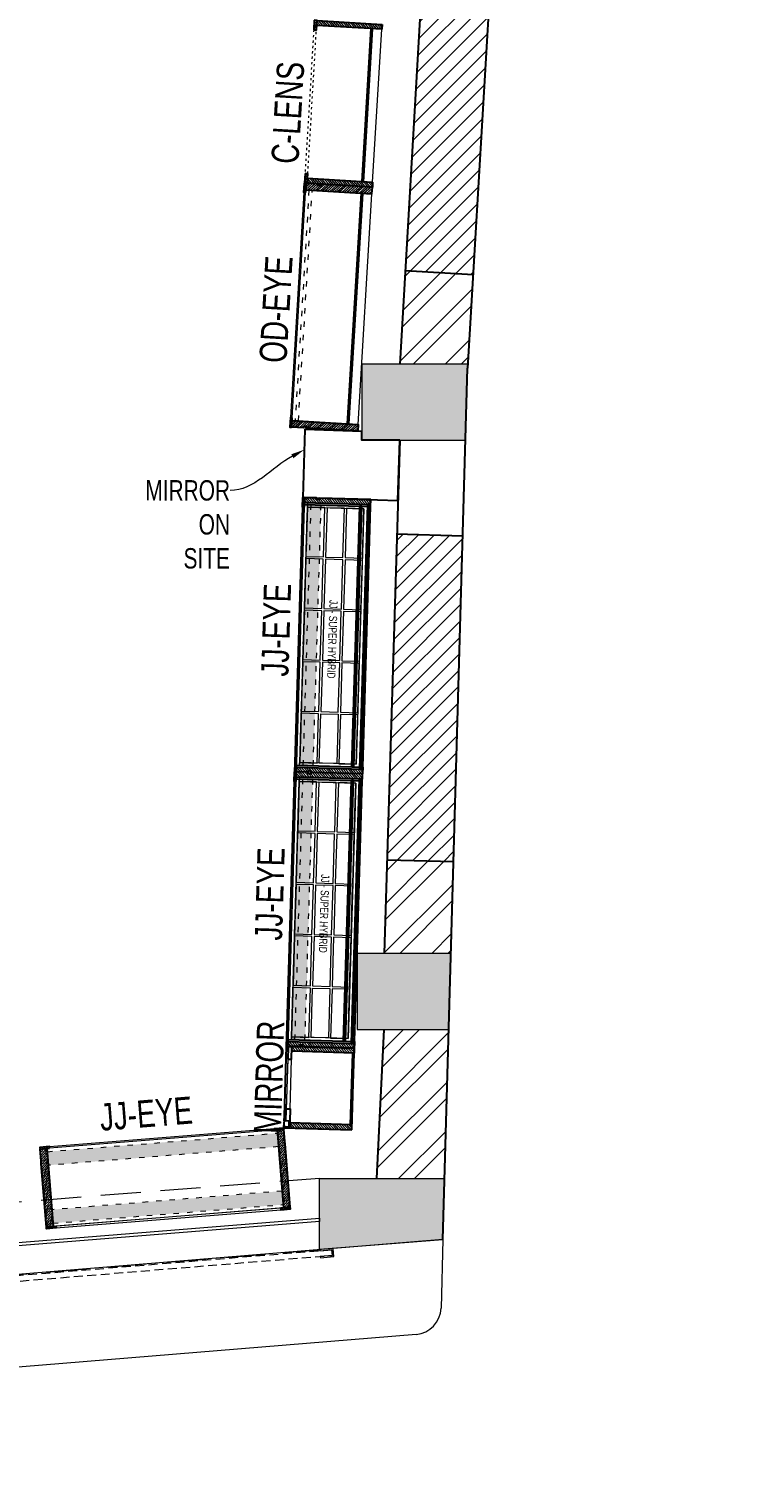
# Model space of a CAD drawing. Header units: feet. Extents: x 3164909 to 3172211, y -5464209 to -5452594.
# Drawn here: x 3169565 to 3172211, y -5463921 to -5458617 of the extents above; entities that cross this region are included whole.
import ezdxf
from ezdxf import colors
from ezdxf.entities.mleader import LeaderData, LeaderLine
from ezdxf.math import Vec2, Vec3

# ---------------------------------------------------------------- set-up
doc = ezdxf.new("R2010")
doc.units = ezdxf.units.FT
doc.header["$LTSCALE"] = 33
doc.header["$MEASUREMENT"] = 0
for name, pattern in [('ACAD_ISO03W100', [30, 12, -18]), ('HIDDEN', [9.525, 6.35, -3.175]), ('HIDDENX2', [0.75, 0.5, -0.25])]:
    doc.linetypes.add(name, pattern=pattern)
for name, color, linetype, lineweight in [('A-COL', 243, 'Continuous', 9), ('A-Glazing', 4, 'Continuous', 20), ('A-shutter', 8, 'Continuous', 18), ('A-STAIR', 6, 'Continuous', 5), ('beam', 90, 'Continuous', 9), ('column hatch', 5, 'Continuous', 0), ('HIDDEN LINE', 177, 'Continuous', 0), ('LENS-DIM', 252, 'Continuous', 5), ('LENS-PARTITION', 21, 'Continuous', 25), ('LENS-TEXT', 31, 'Continuous', 5), ('LENS_TEXT', 31, 'Continuous', 5), ('LK-FF&E WALL', 1, 'Continuous', 9), ('LN-ELEVATION-1', 81, 'Continuous', 25), ('LN-ELEVATION-2', 103, 'Continuous', 20), ('LN-ELEVATION-3', 125, 'Continuous', 18), ('LN-ELEVATION-4', 145, 'Continuous', 13), ('LN-HATCH', 251, 'Continuous', 0), ('PLANO-TXT', 252, 'Continuous', 5), ('rolling shutter', 1, 'Continuous', 5)]:
    doc.layers.add(name, color=color, linetype=linetype, lineweight=lineweight)
doc.layers.add('A-WALL', color=1, linetype='Continuous')
doc.styles.add('LK TXT', font='GILC____.TTF', dxfattribs={"height": 100})
doc.styles.get("Standard").update_dxf_attribs({"font": 'GILC____.TTF'})
pattern_1 = [(45, (-22641017.7406, 5157647.994), (-4.4901280605, 4.4901280605), [])]
pattern_2 = [(45, (4210053.0415, 1706864.74), (-4.4901280605, 4.4901280605), [])]
pattern_3 = [(45, (-583719.1914, 43520.887), (3.31456304, 12.1533978), [15.625, -3.125, 0, -3.125])]
pattern_4 = [(45, (-584019.1914, 43520.887), (3.31456304, 12.1533978), [15.625, -3.125, 0, -3.125])]
pattern_5 = [(45, (4208834.247, 1706614.74), (-4.4901280605, 4.4901280605), [])]
pattern_6 = [(45, (4209134.247, 1706614.74), (-4.4901280605, 4.4901280605), [])]
pattern_7 = [(45, (3990327.2935, 1709214.6916), (-4.4901280605, 4.4901280605), [])]

# ---------------------------------------------------------------- blocks, each defined once
blk = doc.blocks.new('JJ SHD 1010')
h = blk.add_hatch(color=177)
h.dxf.hatch_style = 1
h.paths.add_polyline_path([(992, 68), (25, 68), (25, 18), (992, 18)])
at = {"layer": 'LN-HATCH', "ltscale": 0.5}
h = blk.add_hatch(dxfattribs=at)
h.set_pattern_fill('ANSI31', color=256, scale=2)
h.set_pattern_definition(pattern_1)
h.paths.add_polyline_path([(7, 250), (7, 60), (13, 60), (13, 50), (7, 50), (7, 6), (25, 6), (25, 250)])
h = blk.add_hatch(dxfattribs=at)
h.set_pattern_fill('ANSI31', color=256, scale=2)
h.set_pattern_definition(pattern_2)
h.paths.add_polyline_path([(882, 210), (32, 210), (32, 216), (882, 216)])
h = blk.add_hatch(dxfattribs=at)
h.set_pattern_fill('ANSI31', color=256, scale=2)
h.set_pattern_definition([(45, (-26738022.0714, 3448847.7265), (-4.4901280605, 4.4901280605), [])])
h.paths.add_polyline_path([(1017, 250), (1017, 60), (1011, 60), (1011, 50), (1017, 50), (1017, 6), (999, 6), (999, 250)])
h = blk.add_hatch(dxfattribs=at)
h.set_pattern_fill('ANSI31', color=256, scale=2)
h.set_pattern_definition(pattern_1)
h.paths.add_polyline_path([(35, 6), (35, 0), (7, 0), (7, 6)])
h = blk.add_hatch(dxfattribs=at)
h.set_pattern_fill('ANSI31', color=256, scale=2)
h.set_pattern_definition(pattern_2)
h.paths.add_polyline_path([(42, 6), (42, 0), (7, 0), (7, 6)])
h = blk.add_hatch(dxfattribs=at)
h.set_pattern_fill('ANSI31', color=256, scale=2)
h.set_pattern_definition([(45, (-22640834.7406, 5157647.994), (-4.4901280605, 4.4901280605), [])])
h.paths.add_polyline_path([(982, 6), (982, 0), (1017, 0), (1017, 6)])
h = blk.add_hatch(dxfattribs=at)
h.set_pattern_fill('ANSI31', color=256, scale=2)
h.set_pattern_definition([(45, (4209863.0415, 1706864.74), (-4.4901280605, 4.4901280605), [])])
h.paths.add_polyline_path([(982, 6), (982, 0), (1017, 0), (1017, 6)])
at = {"layer": 'LN-ELEVATION-1', "ltscale": 0.5}
for points in [[(7, 250), (7, 60), (13, 60), (13, 50), (7, 50), (7, 6), (25, 6), (25, 250)], [(7, 250), (7, 60), (13, 60), (13, 50), (7, 50), (7, 6), (32, 6), (32, 250)], [(25, 238), (999, 238), (999, 244), (25, 244)], [(992, 210), (32, 210), (32, 216), (992, 216)], [(1017, 250), (1017, 60), (1011, 60), (1011, 50), (1017, 50), (1017, 6), (992, 6), (992, 250)], [(1017, 250), (1017, 60), (1011, 60), (1011, 50), (1017, 50), (1017, 6), (999, 6), (999, 250)], [(42, 6), (42, 0), (7, 0), (7, 6)], [(42, 6), (42, 0), (7, 0), (7, 6)], [(982, 6), (982, 0), (1017, 0), (1017, 6)], [(982, 6), (982, 0), (1017, 0), (1017, 6)]]:
    blk.add_lwpolyline(points, close=True, dxfattribs=at)
at = {"layer": 'LN-ELEVATION-2', "ltscale": 0.5}
blk.add_lwpolyline([(41.7, 226), (982, 226), (982, 18), (41.7, 18)], close=True, dxfattribs=at)
at = {"layer": 'LN-ELEVATION-3', "ltscale": 0.5}
for p, q in [((999, 250), (25, 250)), ((32, 250), (992, 250)), ((982, 6), (42, 6)), ((42, 6), (982, 6)), ((42, 0), (982, 0)), ((982, 0), (42, 0))]:
    blk.add_line(p, q, dxfattribs=at)
for points in [[(223.3, 226), (41.7, 226), (41.7, 162), (223.3, 162)], [(413, 226), (231.3, 226), (231.3, 162), (413, 162)], [(602.7, 226), (421, 226), (421, 162), (602.7, 162)], [(792.3, 226), (610.7, 226), (610.7, 162), (792.3, 162)], [(982, 226), (800.3, 226), (800.3, 162), (982, 162)], [(223.3, 154), (41.7, 154), (41.7, 90), (223.3, 90)], [(413, 154), (231.3, 154), (231.3, 90), (413, 90)], [(602.7, 154), (421, 154), (421, 90), (602.7, 90)], [(792.3, 154), (610.7, 154), (610.7, 90), (792.3, 90)], [(982, 90), (800.3, 90), (800.3, 154), (982, 154)], [(223.3, 82), (41.7, 82), (41.7, 18), (223.3, 18)], [(413, 82), (231.3, 82), (231.3, 18), (413, 18)], [(602.7, 82), (421, 82), (421, 18), (602.7, 18)], [(792.3, 82), (610.7, 82), (610.7, 18), (792.3, 18)], [(982, 82), (800.3, 82), (800.3, 18), (982, 18)]]:
    blk.add_lwpolyline(points, close=True, dxfattribs=at)
at = {"layer": 'LN-ELEVATION-4', "linetype": 'ACAD_ISO03W100', "ltscale": 0.05}
for points in [[(992, 68), (25, 68), (25, 18), (992, 18)], [(32, 30), (992, 30), (992, 18), (32, 18)]]:
    blk.add_lwpolyline(points, close=True, dxfattribs=at)
at = {"ltscale": 0.5, "insert": (380.5, 139.3), "char_height": 30, "attachment_point": 1}
blk.add_mtext_dynamic_manual_height_columns('\\pt120;JJ - SUPER HYBRID', width=526.835, gutter_width=500, heights=[0], dxfattribs=at)
blk = doc.blocks.new('*U38')
at = {"layer": 'A-shutter', "color": 5, "ltscale": 10}
for points in [[(41038450.5, -1561539.2), (41038450.5, -1561544.2), (41038405.5, -1561544.2), (41038405.5, -1561564.2), (41038450.5, -1561564.2), (41038450.5, -1561569.2), (41038400.5, -1561569.2), (41038400.5, -1561539.2)], [(41040997.6, -1561539.2), (41040997.6, -1561544.2), (41041042.6, -1561544.2), (41041042.6, -1561564.2), (41040997.6, -1561564.2), (41040997.6, -1561569.2), (41041047.6, -1561569.2), (41041047.6, -1561539.2)]]:
    blk.add_lwpolyline(points, close=True, dxfattribs=at)
at = {"layer": 'A-shutter', "color": 5, "linetype": 'HIDDENX2', "ltscale": 2}
blk.add_lwpolyline([(41038405.5, -1561544.2), (41038405.5, -1561564.2), (41041042.6, -1561564.2), (41041042.6, -1561544.2)], close=True, dxfattribs=at)
blk = doc.blocks.new('A$C94e56fbd')
at = {"layer": 'column hatch'}
h = blk.add_hatch(color=8, dxfattribs=at)
h.dxf.hatch_style = 1
h.paths.add_polyline_path([(1917.4, -4501.9), (1457.4, -4501.9), (1457.4, -4762.3), (1911, -4726.6)])
h.paths.add_polyline_path([(1940.8, -3673.6), (1595.1, -3673.6), (1595.1, -3953.6), (1932.9, -3953.6)])
h.paths.add_polyline_path([(2001.8, -1519.3), (2002.6, -1504.8), (1612.2, -1504.8), (1612.2, -1784.8), (1994.3, -1784.8)])
h.paths.add_polyline_path([(2129.1, 661.3), (1742.3, 661.3), (1742.3, 381.3), (2112.7, 381.3)])
h.paths.add_polyline_path([(3033.4, 5213.3), (2603.4, 5234.3), (2603.4, 4854), (2958.8, 4854)])
h.paths.add_polyline_path([(54.1, 5359), (33.3, 5360), (-168.1, 5357.3), (-214.1, 5010.3), (4, 4981.4)])
h.paths.add_polyline_path([(-2895.3, 5718.9), (-3147.4, 5752.3), (-3245.3, 5326.7), (-2895.3, 5326.7)])
h.paths.add_polyline_path([(-3916.5, 933), (-4256.5, 933), (-4256.5, 653), (-3916.5, 653)])
h.paths.add_polyline_path([(-1051.1, 787.1), (-1331.1, 787.1), (-1331.1, 507.1), (-1051.1, 507.1)])
h.paths.add_polyline_path([(-1051.1, -1392.9), (-1331.1, -1392.9), (-1331.1, -1672.9), (-1051.1, -1672.9)])
h.paths.add_polyline_path([(-3886.5, -1251), (-4256.5, -1251), (-4256.5, -1531), (-3886.5, -1531)])
h.paths.add_polyline_path([(-1065.1, -3576.9), (-1344.2, -3576.9), (-1345.1, -3856.9), (-1065.1, -3856.9)])
h.paths.add_polyline_path([(-3886.5, -3402), (-4256.5, -3402), (-4256.5, -3682), (-3886.5, -3682)])
at = {"layer": 'LN-HATCH'}
h = blk.add_hatch(dxfattribs=at)
h.set_pattern_fill('ANSI32', color=256, scale=333, angle=180)
h.set_pattern_definition([(225, (-5864106.86, 5280898.62), (88.2999593, -88.2999593), []), (225, (-5864165.73, 5280898.62), (88.2999593, -88.2999593), [])])
h.paths.add_polyline_path([(1932.9, -3953.6), (1695.1, -3953.6), (1667.4, -4501.9), (1917.4, -4501.9)])
h.paths.add_polyline_path([(1648.5, 5281), (54.1, 5359), (21.1, 5110.3), (1604.6, 5032.8)])
h.paths.add_polyline_path([(-168.1, 5357.3), (-2895.3, 5718.9), (-2895.3, 5466.7), (-200.9, 5109.5)])
h.paths.add_polyline_path([(-3035.3, 5326.7), (-3245.3, 5326.7), (-4256.5, 933), (-4046.5, 933)])
h.paths.add_polyline_path([(-4056.5, 653), (-4256.5, 653), (-4256.5, -1251), (-4056.5, -1251)])
h.paths.add_polyline_path([(-4006.5, -3682), (-4256.5, -3682), (-4256.5, -4901), (-4006.5, -4901)])
h.paths.add_polyline_path([(2592.5, 4320.1), (2837.3, 4269.2), (2958.8, 4854), (2703.4, 4854)])
h.paths.add_polyline_path([(2188, 1144.3), (1943.2, 1195.2), (1832.3, 661.3), (2129.1, 661.3), (2145.2, 938.6)])
h.paths.add_polyline_path([(2187.3, 2370.1), (2432.1, 2319.2), (2593.1, 3094.3), (2348.4, 3145.2)])
h.paths.add_polyline_path([(2021.8, -1175.3), (1772.3, -1160.7), (1752.2, -1504.8), (2002.6, -1504.8)])
h.paths.add_polyline_path([(1842.2, 37.2), (2091.8, 22.7), (2112.7, 381.3), (1862.3, 381.3)])
h.paths.add_polyline_path([(1950.4, -3335.9), (1705.6, -3328.9), (1695.1, -3673.6), (1940.8, -3673.6)])
h.paths.add_polyline_path([(-4256.5, -1866.5), (-4046.5, -1866.5), (-4046.5, -1531), (-4256.5, -1531)])
h.paths.add_polyline_path([(-4046.5, -3066.5), (-4256.5, -3066.5), (-4256.5, -3402), (-4046.5, -3402)])
h = blk.add_hatch(dxfattribs=at)
h.set_pattern_fill('ANSI31', color=256, scale=333, angle=180)
h.set_pattern_definition([(225, (-5864106.86, 5280898.62), (29.43331977, -29.43331977), [])])
h.paths.add_polyline_path([(2837.3, 4269.2), (2592.5, 4320.1), (2348.4, 3145.2), (2593.1, 3094.3)])
h.paths.add_polyline_path([(2432.1, 2319.2), (2187.3, 2370.1), (1943.2, 1195.2), (2188, 1144.3)])
h.paths.add_polyline_path([(2091.8, 22.7), (1842.2, 37.2), (1772.3, -1160.7), (2021.8, -1175.3)])
h.paths.add_polyline_path([(1984.3, -2136.3), (1741.8, -2129.5), (1705.6, -3328.9), (1950.4, -3335.9)])
h.paths.add_polyline_path([(-4046.5, -1866.5), (-4256.5, -1866.5), (-4256.5, -3066.5), (-4046.5, -3066.5)])
at = {"layer": 'A-COL'}
for p, q in [((2002.6, -1504.8), (1612.2, -1504.8)), ((1612.2, -1504.8), (1612.2, -1784.8)), ((1612.2, -1784.8), (1994.3, -1784.8)), ((1940.8, -3673.6), (1595.1, -3673.6)), ((1595.1, -3673.6), (1595.1, -3953.6)), ((1595.1, -3953.6), (1932.9, -3953.6)), ((1457.4, -4762.3), (1457.4, -4501.9)), ((1457.4, -4501.9), (1917.4, -4501.9)), ((1457.4, -4762.3), (1911, -4726.6))]:
    blk.add_line(p, q, dxfattribs=at)
at = {"layer": 'A-Glazing'}
blk.add_lwpolyline([(-1081.1, -4853.1), (1457.5, -4647.6), (1457.5, -4659.6), (-1081.1, -4865.2)], close=True, dxfattribs=at)
at = {"layer": 'A-STAIR'}
for p, q in [((1911, -4726.6), (-4256.5, -5233.2)), ((1911, -4726.6), (1903.9, -4979.1)), ((1812.1, -5075.9), (-4268.5, -5575.3))]:
    blk.add_line(p, q, dxfattribs=at)
blk.add_arc((1803.9, -4976.2), 100, 274.6955, 358.3799, dxfattribs=at)
at = {"layer": 'A-WALL'}
for p, q in [((2145.2, 938.6), (2001.8, -1519.3)), ((1862.3, 381.3), (1752.2, -1504.8)), ((1772.3, -1160.7), (2021.8, -1175.3)), ((1911, -4726.6), (2001.8, -1519.3)), ((1752.2, -1784.8), (1695.1, -3673.6)), ((1740.6, -2129.4), (1984.3, -2136.3)), ((1706.7, -3329), (1950.4, -3335.9)), ((1667.4, -4501.9), (1695.1, -3953.6))]:
    blk.add_line(p, q, dxfattribs=at)
at = {"layer": 'beam', "linetype": 'HIDDEN', "ltscale": 0.7}
blk.add_lwpolyline([(1457.4, -4763.9), (1457.4, -4501.9), (-1081.1, -4701.4), (-1081.1, -4972.4)], close=True, dxfattribs=at)
at = {"layer": 'rolling shutter', "rotation": 4.701169401127249}
blk.add_blockref('*U38', (-41029448.4, -1812150.8), dxfattribs=at)
blk = doc.blocks.new('JJ STSH 900')
h = blk.add_hatch(color=177)
h.dxf.hatch_style = 1
h.paths.add_polyline_path([(425, 50), (-425, 50), (-425, 0), (425, 0)])
h = blk.add_hatch(color=177)
h.dxf.hatch_style = 1
h.paths.add_polyline_path([(425, -164), (-425, -164), (-425, -214), (425, -214)])
at = {"layer": 'LN-HATCH', "ltscale": 0.5}
h = blk.add_hatch(dxfattribs=at)
h.set_pattern_fill('ANSI36', color=256, scale=50)
h.set_pattern_definition(pattern_3)
h.paths.add_polyline_path([(-415, 62), (-415, 68), (-450, 68), (-450, 62)])
h = blk.add_hatch(dxfattribs=at)
h.set_pattern_fill('ANSI36', color=256, scale=50)
h.set_pattern_definition(pattern_3)
h.paths.add_polyline_path([(-425, 62), (-450, 62), (-450, 18), (-450, 8), (-450, -226), (-425, -226)])
h = blk.add_hatch(dxfattribs=at)
h.set_pattern_fill('ANSI36', color=256, scale=50)
h.set_pattern_definition(pattern_4)
h.paths.add_polyline_path([(415, 62), (415, 68), (450, 68), (450, 62)])
h = blk.add_hatch(dxfattribs=at)
h.set_pattern_fill('ANSI36', color=256, scale=50)
h.set_pattern_definition(pattern_4)
h.paths.add_polyline_path([(450, 8), (450, 18), (450, 62), (425, 62), (425, -226), (450, -226)])
h = blk.add_hatch(dxfattribs=at)
h.set_pattern_fill('ANSI36', color=256, scale=50)
h.set_pattern_definition(pattern_3)
h.paths.add_polyline_path([(-415, -226), (-415, -232), (-450, -232), (-450, -226)])
h = blk.add_hatch(dxfattribs=at)
h.set_pattern_fill('ANSI36', color=256, scale=50)
h.set_pattern_definition(pattern_4)
h.paths.add_polyline_path([(415, -226), (415, -232), (450, -232), (450, -226)])
at = {"layer": 'LN-ELEVATION-1', "ltscale": 0.5}
for points in [[(-415, 62), (-415, 68), (-450, 68), (-450, 62)], [(-450, -226), (-450, 8), (-450, 8), (-450, 18), (-450, 18), (-450, 62), (-425, 62), (-425, -226)], [(415, 62), (415, 68), (450, 68), (450, 62)], [(450, -226), (450, 8), (450, 8), (450, 18), (450, 18), (450, 62), (425, 62), (425, -226)], [(-415, -226), (-415, -232), (-450, -232), (-450, -226)], [(415, -226), (415, -232), (450, -232), (450, -226)]]:
    blk.add_lwpolyline(points, close=True, dxfattribs=at)
at = {"layer": 'LN-ELEVATION-3', "ltscale": 0.5}
for p, q in [((-415, 68), (415, 68)), ((415, 62), (-415, 62)), ((425, -226), (-425, -226)), ((415, -226), (-415, -226)), ((-415, -232), (415, -232))]:
    blk.add_line(p, q, dxfattribs=at)
at = {"layer": 'LN-ELEVATION-4', "linetype": 'ACAD_ISO03W100', "ltscale": 0.05}
for points in [[(425, 0), (-425, 0), (-425, 50), (425, 50)], [(425, -164), (-425, -164), (-425, -214), (425, -214)]]:
    blk.add_lwpolyline(points, close=True, dxfattribs=at)
blk = doc.blocks.new('MIRROR')
at = {"layer": 'LN-HATCH', "ltscale": 0.5}
h = blk.add_hatch(dxfattribs=at)
h.set_pattern_fill('ANSI31', color=256, scale=2)
h.set_pattern_definition([(45, (4060433.7416, 1708720.787), (-4.4901280605, 4.4901280605), [])])
h.paths.add_polyline_path([(212.9, 101.3), (230.9, 101.3), (230.9, -127.7), (212.9, -127.7)])
h.paths.add_polyline_path([(230.9, 95.3), (494.9, 95.3), (494.9, 101.3), (230.9, 101.3)])
h.paths.add_polyline_path([(512.9, 101.3), (494.9, 101.3), (494.9, -127.7), (512.9, -127.7)])
at = {"layer": 'Defpoints'}
blk.add_lwpolyline([(512.9, 101.3), (212.9, 101.3), (212.9, -148.7), (512.9, -148.7)], close=True, dxfattribs=at)
at = {"layer": 'LN-ELEVATION-1'}
for points in [[(212.9, 101.3), (230.9, 101.3), (230.9, -127.7), (212.9, -127.7)], [(230.9, 95.3), (494.9, 95.3), (494.9, 101.3), (230.9, 101.3)], [(512.9, 101.3), (494.9, 101.3), (494.9, -127.7), (512.9, -127.7)], [(259.9, -141.7), (259.9, -127.7), (214.9, -127.7), (214.9, -148.7), (223.9, -148.7), (223.9, -147.2), (216.4, -147.2), (216.4, -141.7)], [(442.9, -141.7), (442.9, -127.7), (487.9, -127.7), (487.9, -148.7), (478.9, -148.7), (478.9, -147.2), (486.4, -147.2), (486.4, -141.7)], [(504.9, -148.7), (504.9, -147.2), (509.4, -147.2), (509.4, -129.2), (487.9, -129.2), (487.9, -127.7), (510.9, -127.7), (510.9, -148.7)]]:
    blk.add_lwpolyline(points, close=True, dxfattribs=at)
at = {"layer": 'LN-ELEVATION-2', "color": 4, "lineweight": 0}
blk.add_lwpolyline([(216.4, -141.7), (486.4, -141.7), (486.4, -147.2), (216.4, -147.2)], close=True, dxfattribs=at)
at = {"layer": 'LN-ELEVATION-2'}
blk.add_lwpolyline([(259.9, -141.7), (442.9, -141.7), (442.9, -127.7), (259.9, -127.7)], close=True, dxfattribs=at)
at = {"layer": 'LN-ELEVATION-4', "ltscale": 0.5}
blk.add_line((478.9, -148.7), (223.9, -148.7), dxfattribs=at)
blk = doc.blocks.new('JJ SH 900')
at = {"layer": 'LN-HATCH', "ltscale": 0.5}
h = blk.add_hatch(dxfattribs=at)
h.set_pattern_fill('ANSI31', color=256, scale=50)
h.paths.add_polyline_path([(-911.8, 0), (-911.8, -190), (-905.8, -190), (-905.8, -200), (-911.8, -200), (-911.8, -244), (-886.8, -244), (-886.8, 0)])
h = blk.add_hatch(dxfattribs=at)
h.set_pattern_fill('ANSI31', color=256, scale=2)
h.set_pattern_definition(pattern_5)
h.paths.add_polyline_path([(-11.8, 0), (-11.8, -190), (-17.8, -190), (-17.8, -200), (-11.8, -200), (-11.8, -244), (-36.8, -244), (-36.8, 0)])
h = blk.add_hatch(dxfattribs=at)
h.set_pattern_fill('ANSI31', color=256, scale=2)
h.set_pattern_definition(pattern_6)
h.paths.add_polyline_path([(-36.8, -40), (-886.8, -40), (-886.8, -34), (-36.8, -34)])
h = blk.add_hatch(dxfattribs=at)
h.set_pattern_fill('ANSI31', color=256, scale=2)
h.set_pattern_definition(pattern_6)
h.paths.add_polyline_path([(-876.8, -244), (-876.8, -250), (-911.8, -250), (-911.8, -244)])
h = blk.add_hatch(dxfattribs=at)
h.set_pattern_fill('ANSI31', color=256, scale=2)
h.set_pattern_definition(pattern_5)
h.paths.add_polyline_path([(-46.8, -244), (-46.8, -250), (-11.8, -250), (-11.8, -244)])
at = {"layer": 'LN-ELEVATION-1', "ltscale": 0.5}
for points in [[(-911.8, 0), (-911.8, -190), (-905.8, -190), (-905.8, -200), (-911.8, -200), (-911.8, -244), (-886.8, -244), (-886.8, 0)], [(-11.8, 0), (-11.8, -190), (-17.8, -190), (-17.8, -200), (-11.8, -200), (-11.8, -244), (-36.8, -244), (-36.8, 0)], [(-36.8, -40), (-886.8, -40), (-886.8, -34), (-36.8, -34)], [(-876.8, -244), (-876.8, -250), (-911.8, -250), (-911.8, -244)], [(-46.8, -244), (-46.8, -250), (-11.8, -250), (-11.8, -244)]]:
    blk.add_lwpolyline(points, close=True, dxfattribs=at)
at = {"layer": 'LN-ELEVATION-3', "ltscale": 0.5}
for p, q in [((-886.8, 0), (-36.8, 0)), ((-876.8, -244), (-46.8, -244)), ((-46.8, -250), (-876.8, -250))]:
    blk.add_line(p, q, dxfattribs=at)
at = {"layer": 'LN-ELEVATION-4', "linetype": 'ACAD_ISO03W100', "ltscale": 0.05}
blk.add_lwpolyline([(-886.8, -220), (-36.8, -220), (-36.8, -232), (-886.8, -232)], close=True, dxfattribs=at)
blk = doc.blocks.new('CLENS 600')
at = {"layer": 'LN-HATCH', "ltscale": 0.5}
h = blk.add_hatch(dxfattribs=at)
h.set_pattern_fill('ANSI31', color=256, scale=2)
h.set_pattern_definition(pattern_7)
h.paths.add_polyline_path([(-600, 0), (-582, 0), (-582, -240), (-600, -240)])
h = blk.add_hatch(dxfattribs=at)
h.set_pattern_fill('ANSI31', color=256, scale=2)
h.set_pattern_definition([(45, (3975657.573, 1709214.6916), (-4.490128061, 4.490128061), [])])
h.paths.add_polyline_path([(-18, 0), (0, 0), (0, -240), (-18, -240)])
h = blk.add_hatch(dxfattribs=at)
h.set_pattern_fill('ANSI31', color=256, scale=2)
h.set_pattern_definition([(45, (3990252.2935, 1709214.6916), (-4.4901280605, 4.4901280605), [])])
h.paths.add_polyline_path([(-582, -40), (-18, -40), (-18, -34), (-582, -34)])
h = blk.add_hatch(dxfattribs=at)
h.set_pattern_fill('ANSI31', color=256, scale=2)
h.set_pattern_definition(pattern_7)
h.paths.add_polyline_path([(-600, -250), (-565, -250), (-565, -240), (-600, -240)])
h = blk.add_hatch(dxfattribs=at)
h.set_pattern_fill('ANSI31', color=256, scale=2)
h.set_pattern_definition([(45, (3990177.2935, 1709214.6916), (-4.4901280605, 4.4901280605), [])])
h.paths.add_polyline_path([(-35, -250), (0, -250), (0, -240), (-35, -240)])
at = {"layer": 'HIDDEN LINE', "linetype": 'ACAD_ISO03W100', "ltscale": 0.02}
for p, q in [((-35, -240), (-565, -240)), ((-565, -250), (-35, -250))]:
    blk.add_line(p, q, dxfattribs=at)
at = {"layer": 'LN-ELEVATION-1', "ltscale": 0.5}
for points in [[(-600, 0), (-582, 0), (-582, -240), (-600, -240)], [(-18, 0), (0, 0), (0, -240), (-18, -240)], [(-582, -40), (-18, -40), (-18, -34), (-582, -34)], [(-600, -250), (-565, -250), (-565, -240), (-600, -240)], [(-35, -250), (0, -250), (0, -240), (-35, -240)]]:
    blk.add_lwpolyline(points, close=True, dxfattribs=at)
at = {"layer": 'LN-ELEVATION-4'}
blk.add_line((-18, 0), (-582, 0), dxfattribs=at)

msp = doc.modelspace()

# ---------------------------------------------------------------- linework, layer by layer
at = {"layer": 'LENS-PARTITION'}
msp.add_lwpolyline([(3170929.7, -5460130.9), (3170789.7, -5460130.9), (3170789.7, -5460098.5), (3170580.8, -5460092.2), (3170573.2, -5460342.1), (3170579.2, -5460342.3), (3170623.2, -5460343.6), (3170923, -5460352.7)], close=True, dxfattribs=at)

# ---------------------------------------------------------------- block references
at = {"layer": 'LENS-DIM', "color": 2}
msp.add_blockref('A$C94e56fbd', (3169177.5, -5458346.1), dxfattribs=at)
at = {"layer": 'LK-FF&E WALL'}
for name, p, rotation in [('CLENS 600', (3170828.8, -5459199.6), 266.5629231358086), ('JJ SHD 1010', (3170573.4, -5460335.1), 268.2703236181645), ('JJ SHD 1010', (3170543, -5461344.6), 268.2703236181645), ('MIRROR', (3170667.3, -5462152.8), 268.2703236183015), ('JJ STSH 900', (3170060.2, -5462765.1), 4.629853772894477)]:
    msp.add_blockref(name, p, dxfattribs=dict(at, rotation=rotation))
at = {"layer": 'LK-FF&E WALL', "xscale": -1, "rotation": 266.5629231330077}
msp.add_blockref('JJ SH 900', (3170829.5, -5459187.8), dxfattribs=at)

# ---------------------------------------------------------------- texts
at = {"layer": 'LENS_TEXT', "linetype": 'Continuous', "ltscale": 3, "insert": (3170449.4, -5462475.4), "char_height": 100, "width": 324.474, "attachment_point": 5, "rotation": 88.2703, "style": 'LK TXT'}
msp.add_mtext('{\\C7;MIRROR}', dxfattribs=at)
at = {"layer": 'PLANO-TXT', "linetype": 'Continuous', "ltscale": 3, "char_height": 100, "width": 244.677, "attachment_point": 5, "style": 'LK TXT'}
for s, insert, rotation in [('C-LENS', (3170518.5, -5458925.6), 86.5629), ('OD-EYE', (3170475, -5459649.6), 86.5629), ('JJ-EYE', (3170475.6, -5460829.4), 88.2703), ('JJ-EYE', (3170452.3, -5461800.8), 88.2703), ('JJ-EYE', (3169996.6, -5462609.9), 4.6299)]:
    msp.add_mtext(s, dxfattribs=dict(at, insert=insert, rotation=rotation))

# ---------------------------------------------------------------- leaders
at = {"layer": 'LENS-TEXT', "color": 0, "linetype": 'Continuous', "ltscale": 3}
ml = msp.add_multileader_mtext('Standard', dxfattribs=at)
ml.set_content('\\pxqr,t3;{\\C0;MIRROR ON SITE}', color=1)
ml.set_leader_properties(color=256, linetype='ByLayer', lineweight=-1)
ml.build(insert=Vec2(0, 0))
ml.multileader.update_dxf_attribs({"leader_type": 2, "dogleg_length": 0.36, "arrow_head_size": 50})
ctx = ml.context
ctx.base_point, ctx.char_height, ctx.arrow_head_size, ctx.landing_gap_size, ctx.plane_origin, ctx.plane_x_axis, ctx.plane_y_axis = Vec3(3170055.6, -5460315.9), 75, 50, 0.09, Vec3(3164004.9, -5458820), Vec3(0.999999, -0.001097), Vec3(0.001097, 0.999999)
ctx.text_align_type = 2
notes = []
notes.append((ctx, [(1, (1, 1, 0), (3170305.9, -5460316.2), (-0.999999, 0.001097), 0.36, [(1, [(3170578.6, -5460165.8)], 0, [])])]))
ctx.mtext.insert, ctx.mtext.text_direction, ctx.mtext.rotation, ctx.mtext.width, ctx.mtext.alignment, ctx.mtext.flow_direction = Vec3(3170305.5, -5460278.2), Vec3(0.999999, -0.001097), 6.282088, 289.544, 3, 5
for ctx, leaders in notes:
    for number, flags, end, landing, length, lines in leaders:
        leader = LeaderData()
        leader.index, (leader.has_last_leader_line, leader.has_dogleg_vector, leader.attachment_direction) = number, flags
        leader.last_leader_point, leader.dogleg_vector, leader.dogleg_length = Vec3(end), Vec3(landing), length
        for number, points, colour, breaks in lines:
            line = LeaderLine()
            line.index, line.vertices, line.color, line.breaks = number, Vec3.list(points), colors.encode_raw_color(colour), breaks
            leader.lines.append(line)
        ctx.leaders.append(leader)

doc.saveas('drawing.dxf')
